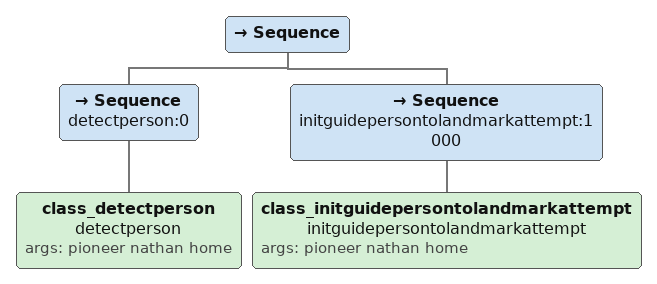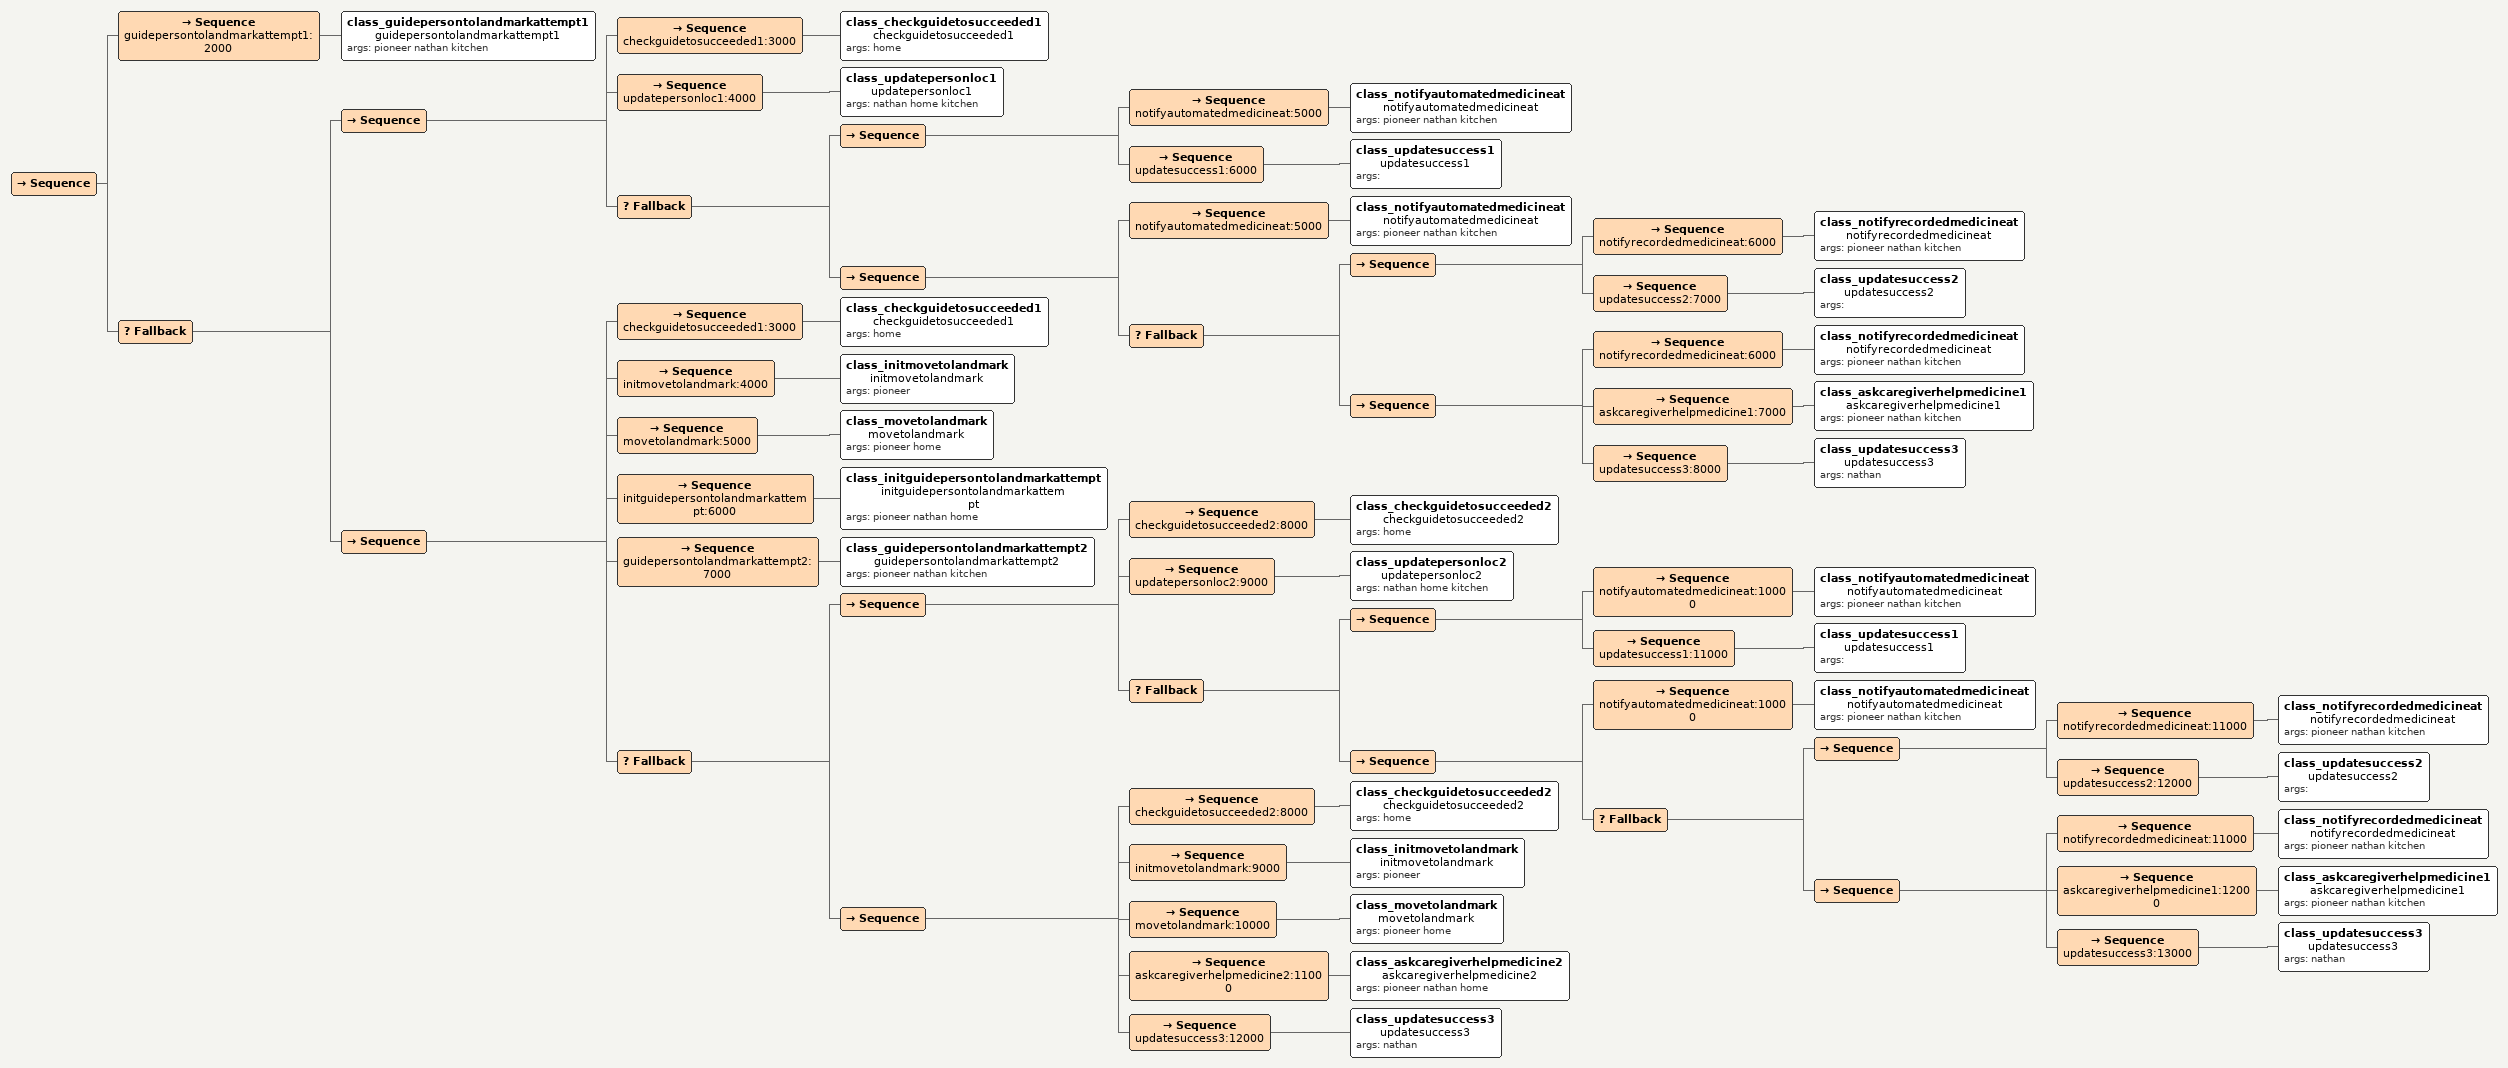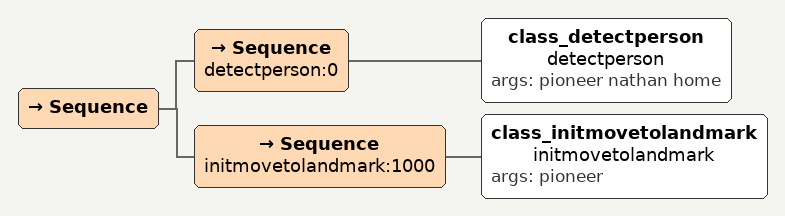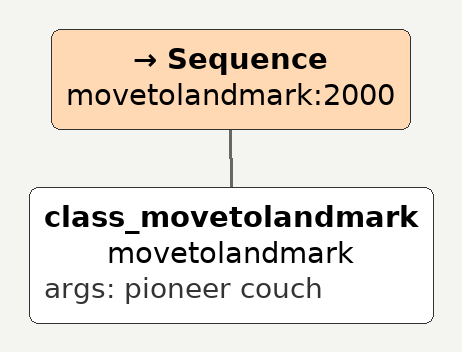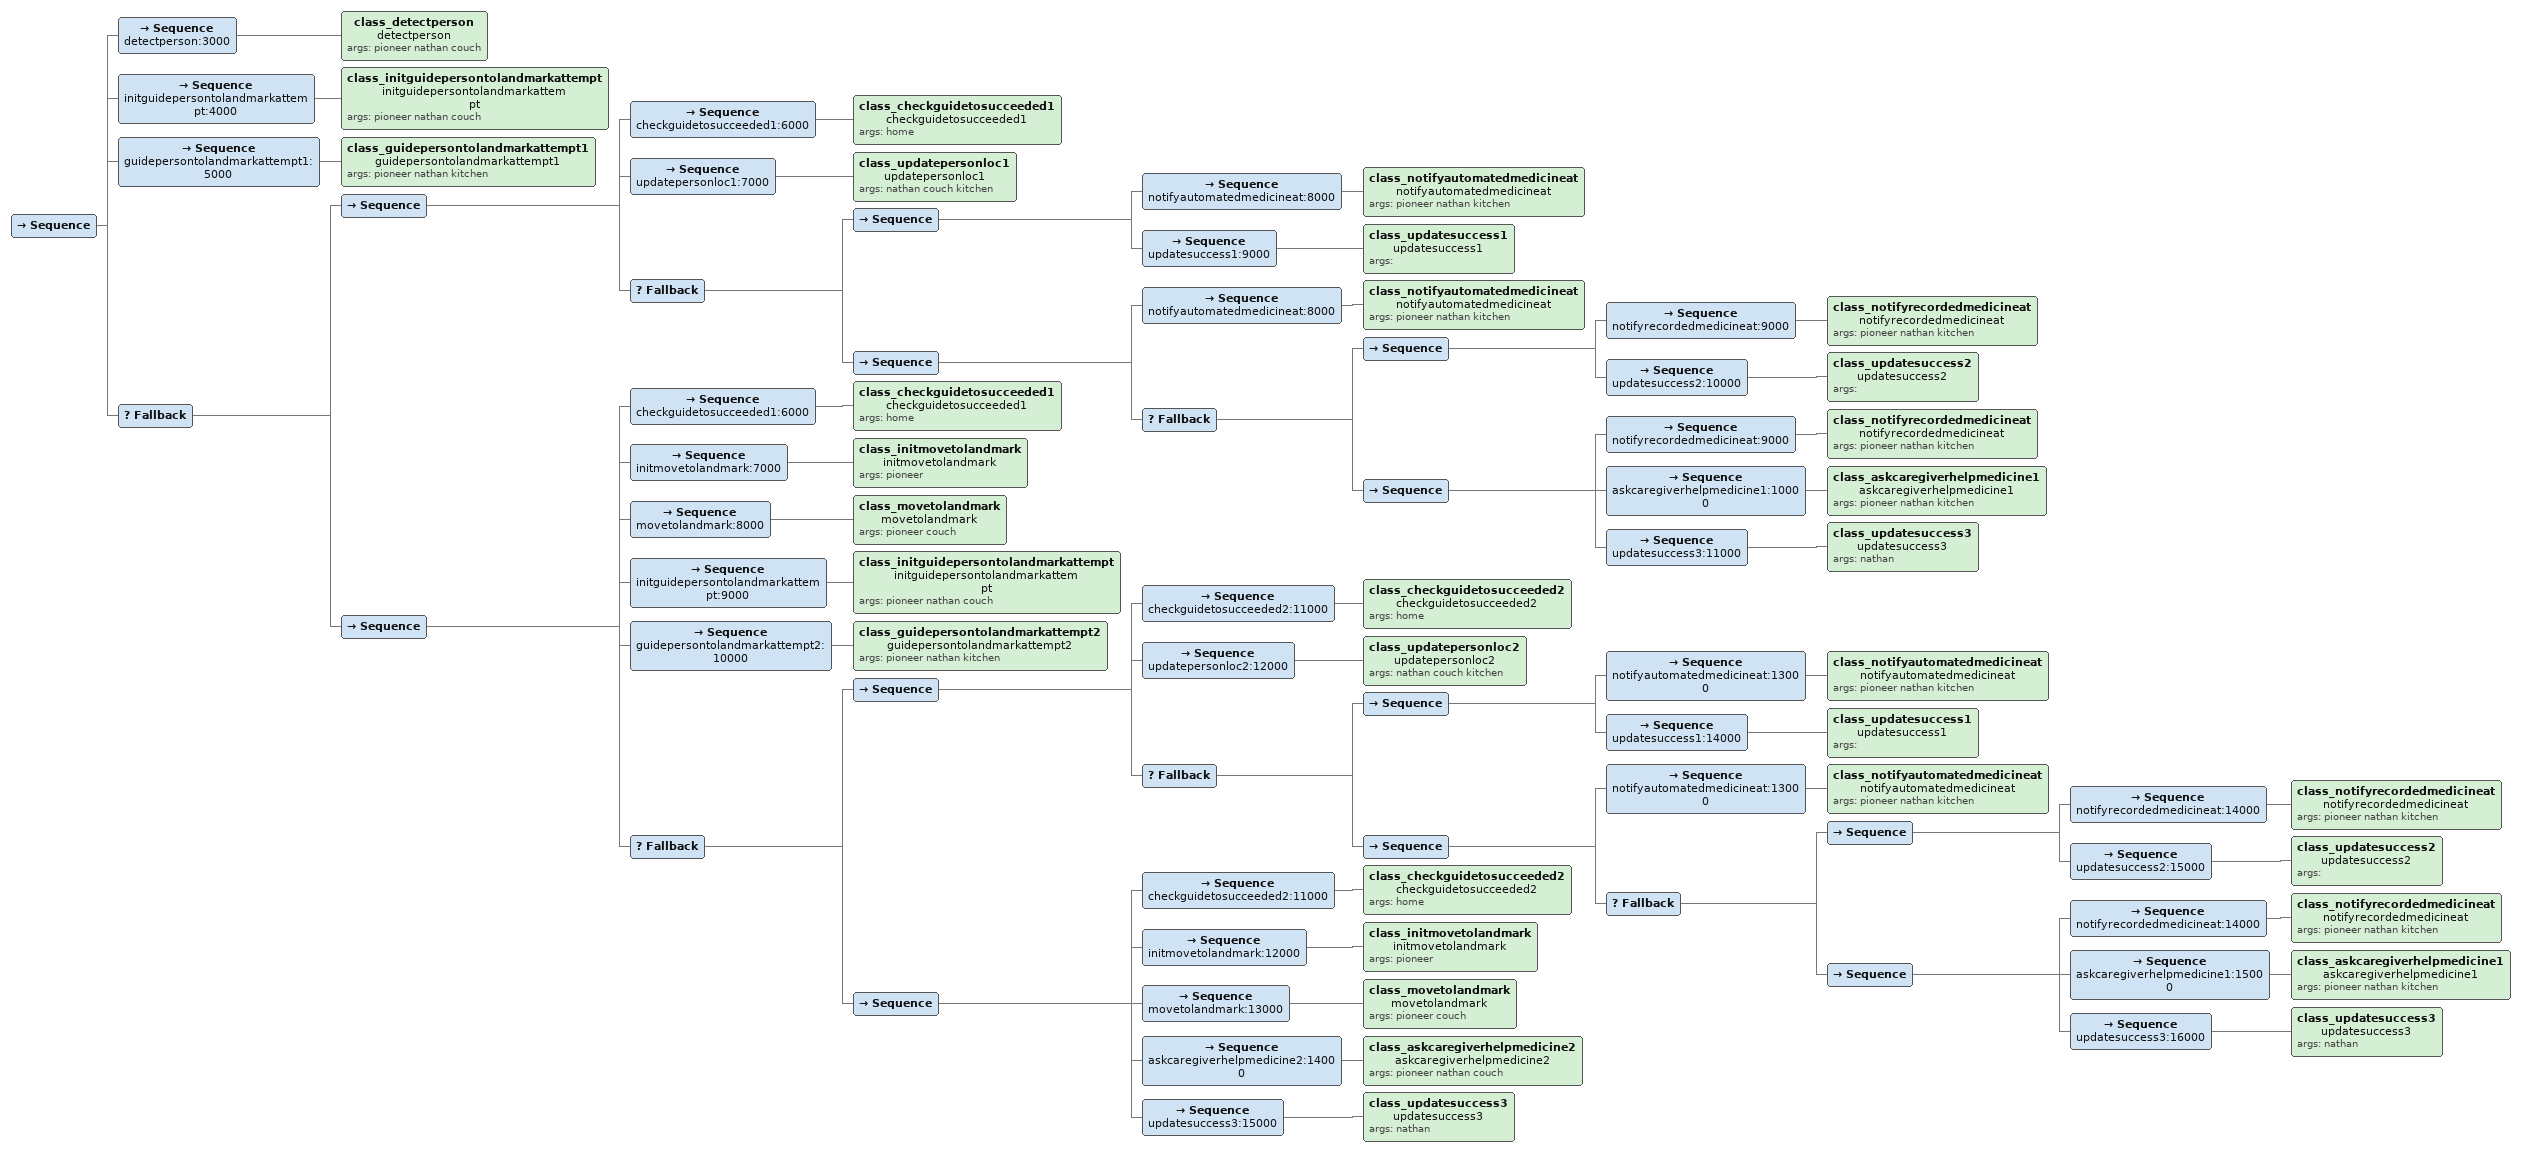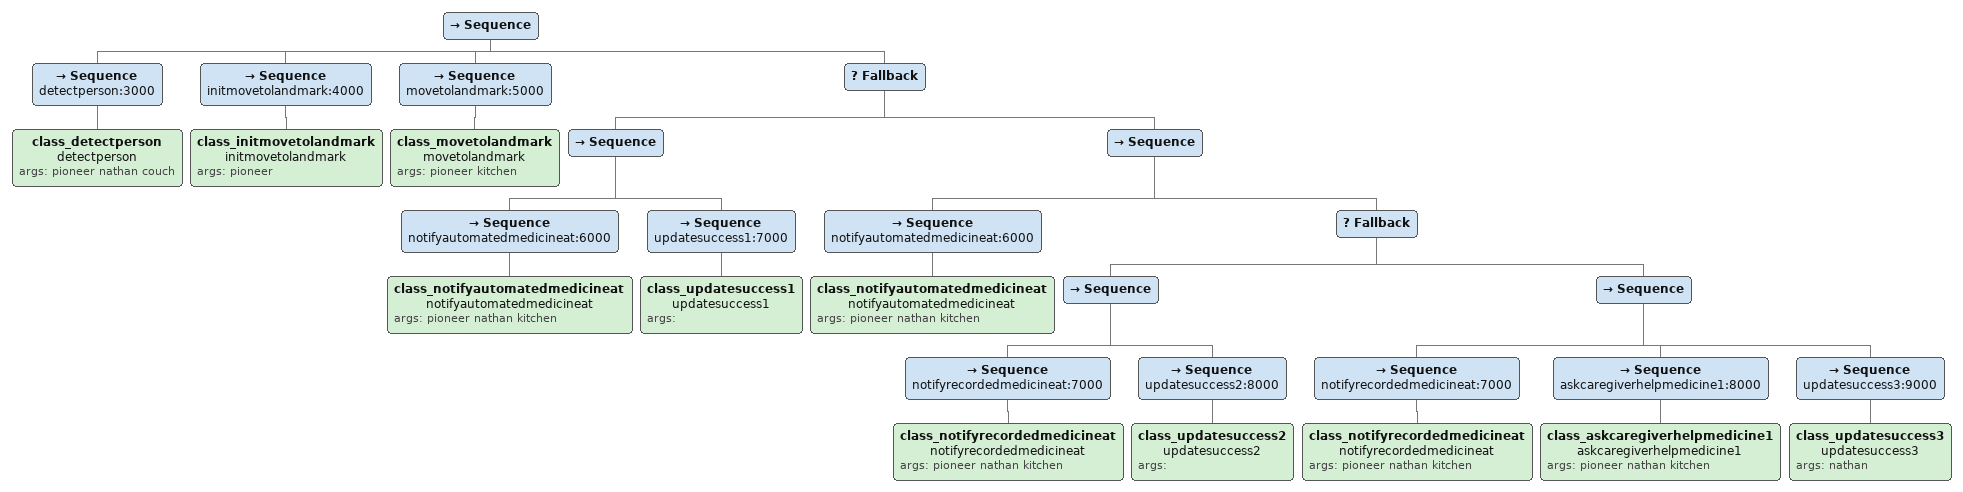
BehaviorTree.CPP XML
<Sequence>
    <Sequence name="detectperson:0">
        <class_detectperson name="detectperson" args="pioneer nathan home"/></Sequence>
    <Sequence name="initguidepersontolandmarkattempt:1000">
        <class_initguidepersontolandmarkattempt name="initguidepersontolandmarkattempt" args="pioneer nathan home"/></Sequence>
</Sequence>

<Sequence>
    <Sequence name="guidepersontolandmarkattempt1:2000">
        <class_guidepersontolandmarkattempt1 name="guidepersontolandmarkattempt1" args="pioneer nathan kitchen"/></Sequence>
    <Fallback>
        <Sequence>
            <Sequence name="checkguidetosucceeded1:3000">
                <class_checkguidetosucceeded1 name="checkguidetosucceeded1" args="home"/></Sequence>
            <Sequence name="updatepersonloc1:4000">
                <class_updatepersonloc1 name="updatepersonloc1" args="nathan home kitchen"/></Sequence>
            <Fallback>
                <Sequence>
                    <Sequence name="notifyautomatedmedicineat:5000">
                        <class_notifyautomatedmedicineat name="notifyautomatedmedicineat" args="pioneer nathan kitchen"/></Sequence>
                    <Sequence name="updatesuccess1:6000">
                        <class_updatesuccess1 name="updatesuccess1" args=""/></Sequence>

                </Sequence>
                <Sequence>
                    <Sequence name="notifyautomatedmedicineat:5000">
                        <class_notifyautomatedmedicineat name="notifyautomatedmedicineat" args="pioneer nathan kitchen"/></Sequence>
                    <Fallback>
                        <Sequence>
                            <Sequence name="notifyrecordedmedicineat:6000">
                                <class_notifyrecordedmedicineat name="notifyrecordedmedicineat" args="pioneer nathan kitchen"/></Sequence>
                            <Sequence name="updatesuccess2:7000">
                                <class_updatesuccess2 name="updatesuccess2" args=""/></Sequence>

                        </Sequence>
                        <Sequence>
                            <Sequence name="notifyrecordedmedicineat:6000">
                                <class_notifyrecordedmedicineat name="notifyrecordedmedicineat" args="pioneer nathan kitchen"/></Sequence>
                            <Sequence name="askcaregiverhelpmedicine1:7000">
                                <class_askcaregiverhelpmedicine1 name="askcaregiverhelpmedicine1" args="pioneer nathan kitchen"/></Sequence>
                            <Sequence name="updatesuccess3:8000">
                                <class_updatesuccess3 name="updatesuccess3" args="nathan"/></Sequence>

                        </Sequence>
                    </Fallback>
                </Sequence>
            </Fallback>
        </Sequence>
        <Sequence>
            <Sequence name="checkguidetosucceeded1:3000">
                <class_checkguidetosucceeded1 name="checkguidetosucceeded1" args="home"/></Sequence>
            <Sequence name="initmovetolandmark:4000">
                <class_initmovetolandmark name="initmovetolandmark" args="pioneer"/></Sequence>
            <Sequence name="movetolandmark:5000">
                <class_movetolandmark name="movetolandmark" args="pioneer home"/></Sequence>
            <Sequence name="initguidepersontolandmarkattempt:6000">
                <class_initguidepersontolandmarkattempt name="initguidepersontolandmarkattempt" args="pioneer nathan home"/></Sequence>
            <Sequence name="guidepersontolandmarkattempt2:7000">
                <class_guidepersontolandmarkattempt2 name="guidepersontolandmarkattempt2" args="pioneer nathan kitchen"/></Sequence>
            <Fallback>
                <Sequence>
                    <Sequence name="checkguidetosucceeded2:8000">
                        <class_checkguidetosucceeded2 name="checkguidetosucceeded2" args="home"/></Sequence>
                    <Sequence name="updatepersonloc2:9000">
                        <class_updatepersonloc2 name="updatepersonloc2" args="nathan home kitchen"/></Sequence>
                    <Fallback>
                        <Sequence>
                            <Sequence name="notifyautomatedmedicineat:10000">
                                <class_notifyautomatedmedicineat name="notifyautomatedmedicineat" args="pioneer nathan kitchen"/></Sequence>
                            <Sequence name="updatesuccess1:11000">
                                <class_updatesuccess1 name="updatesuccess1" args=""/></Sequence>

                        </Sequence>
                        <Sequence>
                            <Sequence name="notifyautomatedmedicineat:10000">
                                <class_notifyautomatedmedicineat name="notifyautomatedmedicineat" args="pioneer nathan kitchen"/></Sequence>
                            <Fallback>
                                <Sequence>
                                    <Sequence name="notifyrecordedmedicineat:11000">
                                        <class_notifyrecordedmedicineat name="notifyrecordedmedicineat" args="pioneer nathan kitchen"/></Sequence>
                                    <Sequence name="updatesuccess2:12000">
                                        <class_updatesuccess2 name="updatesuccess2" args=""/></Sequence>

                                </Sequence>
                                <Sequence>
                                    <Sequence name="notifyrecordedmedicineat:11000">
                                        <class_notifyrecordedmedicineat name="notifyrecordedmedicineat" args="pioneer nathan kitchen"/></Sequence>
                                    <Sequence name="askcaregiverhelpmedicine1:12000">
                                        <class_askcaregiverhelpmedicine1 name="askcaregiverhelpmedicine1" args="pioneer nathan kitchen"/></Sequence>
                                    <Sequence name="updatesuccess3:13000">
                                        <class_updatesuccess3 name="updatesuccess3" args="nathan"/></Sequence>

                                </Sequence>
                            </Fallback>
                        </Sequence>
                    </Fallback>
                </Sequence>
                <Sequence>
                    <Sequence name="checkguidetosucceeded2:8000">
                        <class_checkguidetosucceeded2 name="checkguidetosucceeded2" args="home"/></Sequence>
                    <Sequence name="initmovetolandmark:9000">
                        <class_initmovetolandmark name="initmovetolandmark" args="pioneer"/></Sequence>
                    <Sequence name="movetolandmark:10000">
                        <class_movetolandmark name="movetolandmark" args="pioneer home"/></Sequence>
                    <Sequence name="askcaregiverhelpmedicine2:11000">
                        <class_askcaregiverhelpmedicine2 name="askcaregiverhelpmedicine2" args="pioneer nathan home"/></Sequence>
                    <Sequence name="updatesuccess3:12000">
                        <class_updatesuccess3 name="updatesuccess3" args="nathan"/></Sequence>

                </Sequence>
            </Fallback>
        </Sequence>
    </Fallback>
</Sequence>

<Sequence>
    <Sequence name="detectperson:0">
        <class_detectperson name="detectperson" args="pioneer nathan home"/></Sequence>
    <Sequence name="initmovetolandmark:1000">
        <class_initmovetolandmark name="initmovetolandmark" args="pioneer"/></Sequence>
</Sequence>

<Sequence name="movetolandmark:2000">
<class_movetolandmark name="movetolandmark" args="pioneer couch"/></Sequence>

<Sequence>
    <Sequence name="detectperson:3000">
        <class_detectperson name="detectperson" args="pioneer nathan couch"/></Sequence>
    <Sequence name="initguidepersontolandmarkattempt:4000">
        <class_initguidepersontolandmarkattempt name="initguidepersontolandmarkattempt" args="pioneer nathan couch"/></Sequence>
    <Sequence name="guidepersontolandmarkattempt1:5000">
        <class_guidepersontolandmarkattempt1 name="guidepersontolandmarkattempt1" args="pioneer nathan kitchen"/></Sequence>
    <Fallback>
        <Sequence>
            <Sequence name="checkguidetosucceeded1:6000">
                <class_checkguidetosucceeded1 name="checkguidetosucceeded1" args="home"/></Sequence>
            <Sequence name="updatepersonloc1:7000">
                <class_updatepersonloc1 name="updatepersonloc1" args="nathan couch kitchen"/></Sequence>
            <Fallback>
                <Sequence>
                    <Sequence name="notifyautomatedmedicineat:8000">
                        <class_notifyautomatedmedicineat name="notifyautomatedmedicineat" args="pioneer nathan kitchen"/></Sequence>
                    <Sequence name="updatesuccess1:9000">
                        <class_updatesuccess1 name="updatesuccess1" args=""/></Sequence>

                </Sequence>
                <Sequence>
                    <Sequence name="notifyautomatedmedicineat:8000">
                        <class_notifyautomatedmedicineat name="notifyautomatedmedicineat" args="pioneer nathan kitchen"/></Sequence>
                    <Fallback>
                        <Sequence>
                            <Sequence name="notifyrecordedmedicineat:9000">
                                <class_notifyrecordedmedicineat name="notifyrecordedmedicineat" args="pioneer nathan kitchen"/></Sequence>
                            <Sequence name="updatesuccess2:10000">
                                <class_updatesuccess2 name="updatesuccess2" args=""/></Sequence>

                        </Sequence>
                        <Sequence>
                            <Sequence name="notifyrecordedmedicineat:9000">
                                <class_notifyrecordedmedicineat name="notifyrecordedmedicineat" args="pioneer nathan kitchen"/></Sequence>
                            <Sequence name="askcaregiverhelpmedicine1:10000">
                                <class_askcaregiverhelpmedicine1 name="askcaregiverhelpmedicine1" args="pioneer nathan kitchen"/></Sequence>
                            <Sequence name="updatesuccess3:11000">
                                <class_updatesuccess3 name="updatesuccess3" args="nathan"/></Sequence>

                        </Sequence>
                    </Fallback>
                </Sequence>
            </Fallback>
        </Sequence>
        <Sequence>
            <Sequence name="checkguidetosucceeded1:6000">
                <class_checkguidetosucceeded1 name="checkguidetosucceeded1" args="home"/></Sequence>
            <Sequence name="initmovetolandmark:7000">
                <class_initmovetolandmark name="initmovetolandmark" args="pioneer"/></Sequence>
            <Sequence name="movetolandmark:8000">
                <class_movetolandmark name="movetolandmark" args="pioneer couch"/></Sequence>
            <Sequence name="initguidepersontolandmarkattempt:9000">
                <class_initguidepersontolandmarkattempt name="initguidepersontolandmarkattempt" args="pioneer nathan couch"/></Sequence>
            <Sequence name="guidepersontolandmarkattempt2:10000">
                <class_guidepersontolandmarkattempt2 name="guidepersontolandmarkattempt2" args="pioneer nathan kitchen"/></Sequence>
            <Fallback>
                <Sequence>
                    <Sequence name="checkguidetosucceeded2:11000">
                        <class_checkguidetosucceeded2 name="checkguidetosucceeded2" args="home"/></Sequence>
                    <Sequence name="updatepersonloc2:12000">
                        <class_updatepersonloc2 name="updatepersonloc2" args="nathan couch kitchen"/></Sequence>
                    <Fallback>
                        <Sequence>
                            <Sequence name="notifyautomatedmedicineat:13000">
                                <class_notifyautomatedmedicineat name="notifyautomatedmedicineat" args="pioneer nathan kitchen"/></Sequence>
                            <Sequence name="updatesuccess1:14000">
                                <class_updatesuccess1 name="updatesuccess1" args=""/></Sequence>

                        </Sequence>
                        <Sequence>
                            <Sequence name="notifyautomatedmedicineat:13000">
                                <class_notifyautomatedmedicineat name="notifyautomatedmedicineat" args="pioneer nathan kitchen"/></Sequence>
                            <Fallback>
                                <Sequence>
                                    <Sequence name="notifyrecordedmedicineat:14000">
                                        <class_notifyrecordedmedicineat name="notifyrecordedmedicineat" args="pioneer nathan kitchen"/></Sequence>
                                    <Sequence name="updatesuccess2:15000">
                                        <class_updatesuccess2 name="updatesuccess2" args=""/></Sequence>

                                </Sequence>
                                <Sequence>
                                    <Sequence name="notifyrecordedmedicineat:14000">
                                        <class_notifyrecordedmedicineat name="notifyrecordedmedicineat" args="pioneer nathan kitchen"/></Sequence>
                                    <Sequence name="askcaregiverhelpmedicine1:15000">
                                        <class_askcaregiverhelpmedicine1 name="askcaregiverhelpmedicine1" args="pioneer nathan kitchen"/></Sequence>
                                    <Sequence name="updatesuccess3:16000">
                                        <class_updatesuccess3 name="updatesuccess3" args="nathan"/></Sequence>

                                </Sequence>
                            </Fallback>
                        </Sequence>
                    </Fallback>
                </Sequence>
                <Sequence>
                    <Sequence name="checkguidetosucceeded2:11000">
                        <class_checkguidetosucceeded2 name="checkguidetosucceeded2" args="home"/></Sequence>
                    <Sequence name="initmovetolandmark:12000">
                        <class_initmovetolandmark name="initmovetolandmark" args="pioneer"/></Sequence>
                    <Sequence name="movetolandmark:13000">
                        <class_movetolandmark name="movetolandmark" args="pioneer couch"/></Sequence>
                    <Sequence name="askcaregiverhelpmedicine2:14000">
                        <class_askcaregiverhelpmedicine2 name="askcaregiverhelpmedicine2" args="pioneer nathan couch"/></Sequence>
                    <Sequence name="updatesuccess3:15000">
                        <class_updatesuccess3 name="updatesuccess3" args="nathan"/></Sequence>

                </Sequence>
            </Fallback>
        </Sequence>
    </Fallback>
</Sequence>

<Sequence>
    <Sequence name="detectperson:3000">
        <class_detectperson name="detectperson" args="pioneer nathan couch"/></Sequence>
    <Sequence name="initmovetolandmark:4000">
        <class_initmovetolandmark name="initmovetolandmark" args="pioneer"/></Sequence>
    <Sequence name="movetolandmark:5000">
        <class_movetolandmark name="movetolandmark" args="pioneer kitchen"/></Sequence>
    <Fallback>
        <Sequence>
            <Sequence name="notifyautomatedmedicineat:6000">
                <class_notifyautomatedmedicineat name="notifyautomatedmedicineat" args="pioneer nathan kitchen"/></Sequence>
            <Sequence name="updatesuccess1:7000">
                <class_updatesuccess1 name="updatesuccess1" args=""/></Sequence>

        </Sequence>
        <Sequence>
            <Sequence name="notifyautomatedmedicineat:6000">
                <class_notifyautomatedmedicineat name="notifyautomatedmedicineat" args="pioneer nathan kitchen"/></Sequence>
            <Fallback>
                <Sequence>
                    <Sequence name="notifyrecordedmedicineat:7000">
                        <class_notifyrecordedmedicineat name="notifyrecordedmedicineat" args="pioneer nathan kitchen"/></Sequence>
                    <Sequence name="updatesuccess2:8000">
                        <class_updatesuccess2 name="updatesuccess2" args=""/></Sequence>

                </Sequence>
                <Sequence>
                    <Sequence name="notifyrecordedmedicineat:7000">
                        <class_notifyrecordedmedicineat name="notifyrecordedmedicineat" args="pioneer nathan kitchen"/></Sequence>
                    <Sequence name="askcaregiverhelpmedicine1:8000">
                        <class_askcaregiverhelpmedicine1 name="askcaregiverhelpmedicine1" args="pioneer nathan kitchen"/></Sequence>
                    <Sequence name="updatesuccess3:9000">
                        <class_updatesuccess3 name="updatesuccess3" args="nathan"/></Sequence>

                </Sequence>
            </Fallback>
        </Sequence>
    </Fallback>
</Sequence>
